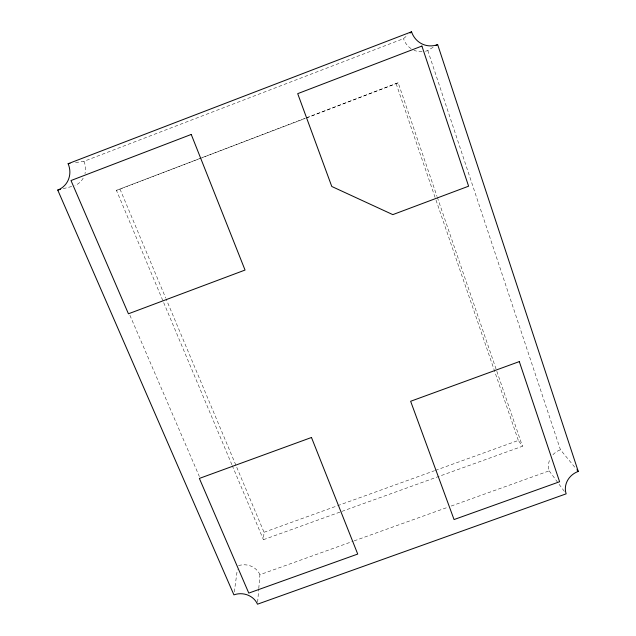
<?xml version="1.0" encoding="UTF-8"?>
<svg xmlns="http://www.w3.org/2000/svg" width="636" height="636" viewBox="0 0 636 636"><rect width="100%" height="100%" fill="white"/><g stroke="black" fill="none" stroke-linecap="round" stroke-linejoin="round"><path stroke-width="0.48" stroke-dasharray="3.18 2.39" d="M339.831 512.139L263.423 539.702L264.035 532.276L166.099 298.944M257.628 602.236L258.693 589.453M258.773 588.467L259.917 574.706L353.226 541.212M234.31 591.957L237.315 569.721M75.565 162.601L83.936 161.337L403.486 38.653L407.875 34.916M425.389 51.238A20.137 19.104 -79.6 0 0 427.79 50.498L433.537 47.04M306.266 118.034L398.176 82.791L437.035 196.429M231.878 464.709L116.444 190.347L398.176 82.791M116.444 190.347L305.336 118.391M264.035 532.276L336.69 506.033M337.621 505.7L434.499 470.712M435.429 470.378L518.332 440.438L522.466 446.249L340.769 511.797M354.157 540.87L447.474 507.377M451.202 506.033L549.178 470.863A17.387 15.964 -27.2 0 1 550.347 458.397M63.218 188.669L72.353 186.348M427.79 50.498L560.443 449.755L576.415 469.185M549.178 470.863L565.563 493.043M129.911 315.273L199.378 476.555M120.013 189.138L165.71 298.03M232.259 465.624L263.423 539.702M437.361 197.367L522.466 446.249M396.149 83.721L435.692 199.187M436.018 200.125L518.332 440.438M552.93 454.756A17.387 15.964 -27.2 0 1 560.443 449.755M422.089 51.707A20.137 19.104 -79.6 0 1 413.98 50.244M411.055 48.654A20.137 19.104 -79.6 0 1 403.486 38.653M83.181 178.16A19.66 18.516 46.8 0 1 74.929 185.577M83.936 161.337A19.66 18.516 46.8 0 1 84.986 173.628M238.532 565.619A16.989 15.55 0.6 0 1 259.917 574.706"/><path stroke-width="0.95" d="M410.077 33.048L411.54 31.8A21.704 20.535 -79 0 0 437.648 44.568L578.259 471.427A18.563 16.926 -26.9 0 0 566.151 493.838L257.469 604.2A18.118 16.449 0.4 0 0 233.913 594.859L57.741 190.061A21.155 19.851 46 0 0 68.124 163.722L411.54 31.8M436.002 45.553L437.648 44.568M57.741 190.061L60.476 189.369M68.124 163.722L69.984 163.444M577.035 469.932L578.259 471.427M191.237 134.45L71.001 180.529L128.432 313.794L245.043 270.054L191.237 134.45M421.899 46.062L297.696 93.659L331.777 186.475L392.817 214.626L468.605 186.197L421.899 46.062M311.473 437.488L199.37 478.423L248.787 593.094L357.726 554.067L311.473 437.488M519.31 361.598L410.633 401.276L454.056 519.556L559.601 481.746L519.31 361.598"/></g></svg>
